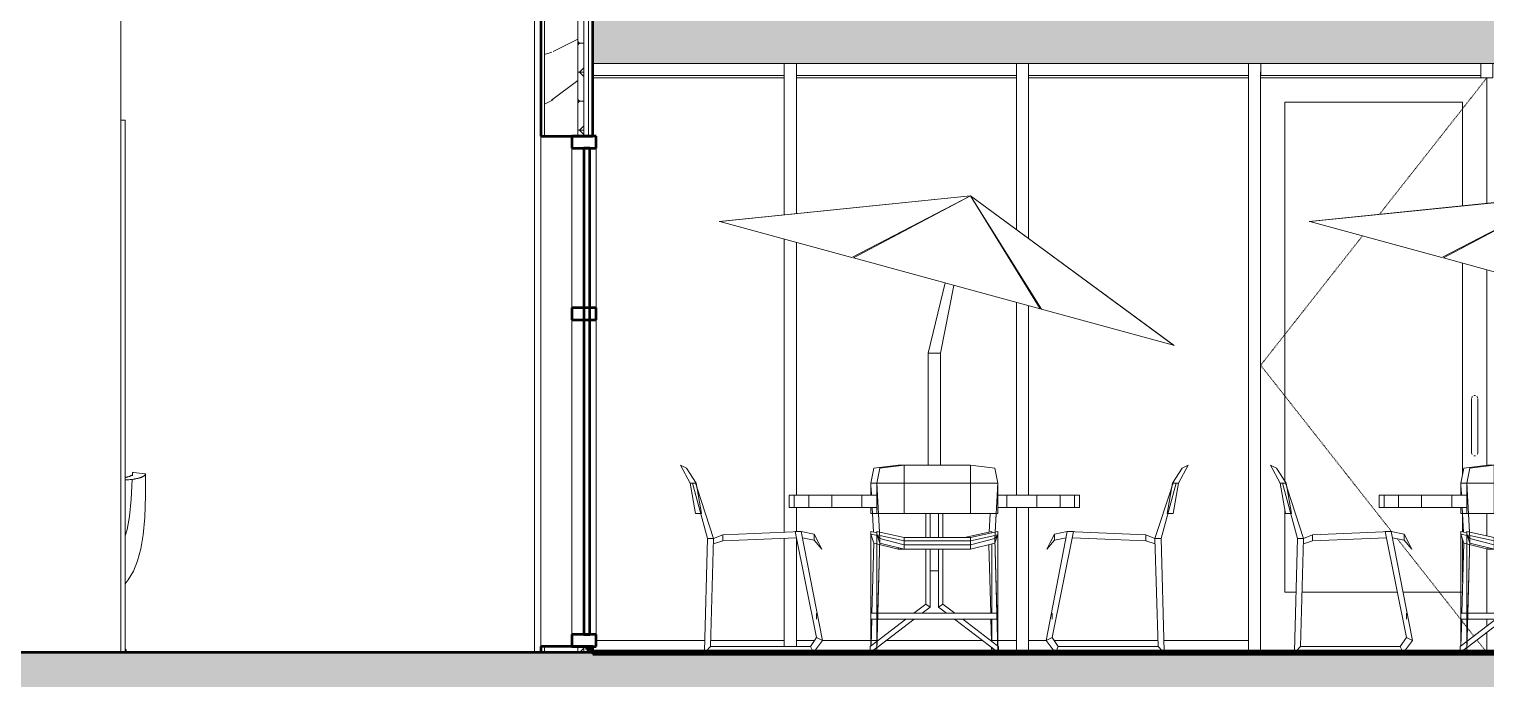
# Model space of a CAD drawing. Header units: inches. Extents: x -4169 to 885, y -251 to 585.
# Drawn here: x -3493.1 to -3252.2, y -4.3 to 103.1 of the extents above; entities that cross this region are included whole.
import ezdxf

# ---------------------------------------------------------------- set-up
doc = ezdxf.new("R2010")
doc.units = ezdxf.units.IN
doc.header["$MEASUREMENT"] = 0
for name, pattern in [('Aligning Line 1_8_', [0.25, 0.125, -0.125]), ('Dash 1_16_', [0.125, 0.0625, -0.0625]), ('Grid Line 1_2_', [0.875, 0.5, -0.125, 0.125, -0.125])]:
    doc.linetypes.add(name, pattern=pattern)
for name, color, linetype, lineweight in [('0-1', 7, 'Continuous', 5), ('0-4', 10, 'Continuous', 13), ('A-DOOR', 31, 'Continuous', 13), ('A-DOOR-3', 31, 'Continuous', 9), ('A-DOOR-4', 31, 'Dash 1_16_', 9), ('A-DOOR-FRAM', 31, 'Continuous', 9), ('A-DOOR-FRAM-1', 7, 'Continuous', 9), ('A-FLOR-1', 192, 'Continuous', 50), ('A-FLOR-LEVL-1', 51, 'Grid Line 1_2_', 9), ('A-FLOR-PATT-1', 8, 'Continuous', 9), ('A-GENM', 5, 'Continuous', 9), ('A-GENM-2', 5, 'Continuous', 50), ('A-GLAZ-CURT', 52, 'Continuous', 9), ('A-GLAZ-CWMG', 51, 'Continuous', 9), ('A-GLAZ-CWMG-1', 7, 'Continuous', 9), ('A-WALL', 113, 'Continuous', 13), ('A-WALL-2', 113, 'Continuous', 50), ('A-WALL-PATT-3', 111, 'Continuous', 9), ('G-ANNO-SYMB', 111, 'Aligning Line 1_8_', 9), ('G-ANNO-SYMB-1', 147, 'Aligning Line 1_8_', 9), ('G-IMPT', 8, 'Continuous', 9), ('I-FURN-1', 7, 'Continuous', 9), ('I-WALL-1', 10, 'Continuous', 13), ('L-SITE', 91, 'Continuous', 9)]:
    doc.layers.add(name, color=color, linetype=linetype, lineweight=lineweight)

# ---------------------------------------------------------------- blocks, each defined once
blk = doc.blocks.new('CTR - 2nd Phase_rvt-1-BUILDING ELEVATION - COURTYARD - LOOKING EAST')
at = {"layer": 'A-FLOR-LEVL-1'}
blk.add_line((-4168.71, 0), (-1856.66, 0), dxfattribs=at)
blk = doc.blocks.new('CTR  - Topography_rvt-1-BUILDING ELEVATION - COURTYARD - LOOKING EAST')
at = {"layer": 'A-FLOR-LEVL-1'}
blk.add_line((-4168.71, 0), (-1856.66, 0), dxfattribs=at)
at = {"layer": 'G-ANNO-SYMB-1'}
blk.add_line((-1953.33, 0), (-4072.02, 0), dxfattribs=at)
blk = doc.blocks.new('Seating-Lounge_Chair-Teknion-BBMC_Metropolitan-R2013 - Lounge Chair-1793153-BUILDING ELEVATION - COURTYARD - LOOKING EAST')
at = {"layer": 'I-FURN-1'}
for p, q in [((-3473.9, 29.53), (-3475.88, 29.79)), ((-3477.12, 0.12), (-3477.22, 0.12))]:
    blk.add_line(p, q, dxfattribs=at)
at = {"layer": 'I-FURN-1', "flags": 128}
for points in [[(-3477.22, 11.37), (-3476.72, 12), (-3475.87, 13.47), (-3475.18, 15.16), (-3474.64, 17.15), (-3474.24, 19.46), (-3473.98, 22.31), (-3473.87, 25.97), (-3473.89, 29.52)], [(-3476.05, 29.2), (-3476.04, 29.29), (-3476.04, 29.68)], [(-3477.22, 19.32), (-3476.91, 20.37), (-3476.52, 22.48), (-3476.23, 25.38), (-3476.07, 28.63)], [(-3477.12, 0.12), (-3477.12, 0.3), (-3477.12, 0.48)], [(-3477.1, 0.48), (-3477.09, 0.3), (-3477.09, 0.12)]]:
    blk.add_lwpolyline(points, dxfattribs=at)
at = {"layer": 'I-FURN-1'}
for points, knots in [([(-3477.22, 28.53), (-3477.15, 28.54), (-3476.95, 28.55), (-3476.62, 28.57), (-3476.24, 28.61), (-3475.94, 28.65), (-3475.71, 28.68), (-3475.54, 28.71), (-3475.37, 28.75), (-3475.21, 28.78), (-3475.05, 28.82), (-3474.9, 28.86), (-3474.75, 28.91), (-3474.61, 28.95), (-3474.48, 29), (-3474.36, 29.05), (-3474.26, 29.11), (-3474.15, 29.18), (-3474.08, 29.24), (-3474.04, 29.28)], [0.1209636, 0.1209636, 0.1209636, 0.1209636, 0.1666667, 0.25, 0.3333333, 0.4166667, 0.4583333, 0.5, 0.5416667, 0.5833333, 0.625, 0.6666667, 0.7083333, 0.75, 0.7916667, 0.8333333, 0.875, 0.9166667, 1, 1, 1, 1]), ([(-3476.03, 29.55), (-3476.02, 29.51), (-3476.03, 29.44), (-3476.09, 29.35), (-3476.2, 29.27), (-3476.32, 29.21), (-3476.42, 29.17), (-3476.53, 29.12), (-3476.65, 29.09), (-3476.79, 29.05), (-3476.92, 29.02), (-3477.06, 28.98), (-3477.16, 28.96), (-3477.21, 28.95)], [0, 0, 0, 0, 0.0714286, 0.1428571, 0.2142857, 0.25, 0.2857143, 0.3214286, 0.3571429, 0.3928571, 0.4285714, 0.4642857, 0.4995197, 0.4995197, 0.4995197, 0.4995197]), ([(-3475.85, 29.79), (-3475.88, 29.79), (-3475.92, 29.8), (-3475.99, 29.78), (-3476.02, 29.75), (-3476.03, 29.73)], [0.8888889, 0.8888889, 0.8888889, 0.8888889, 0.9166667, 0.9444444, 1, 1, 1, 1]), ([(-3477.12, 0.48), (-3477.12, 0.49), (-3477.13, 0.5), (-3477.13, 0.51), (-3477.14, 0.52), (-3477.15, 0.53), (-3477.15, 0.53)], [-1, -1, -1, -1, -0.666667, -0.5, -0.333333, 0, 0, 0, 0]), ([(-3477.13, 0.53), (-3477.12, 0.53), (-3477.11, 0.52), (-3477.11, 0.51), (-3477.1, 0.5), (-3477.1, 0.49), (-3477.1, 0.48)], [-1, -1, -1, -1, -0.666667, -0.5, -0.333333, 0, 0, 0, 0])]:
    blk.add_open_spline(points, degree=3, knots=knots, dxfattribs=at)
for points in [[(-3476.03, 29.73), (-3476.03, 29.7), (-3476.04, 29.63), (-3476.03, 29.57), (-3476.03, 29.55)], [(-3474.04, 29.28), (-3474.02, 29.31), (-3473.97, 29.37), (-3473.94, 29.42), (-3473.92, 29.45)], [(-3473.92, 29.45), (-3473.91, 29.48), (-3473.89, 29.51), (-3473.89, 29.53), (-3473.9, 29.53)], [(-3477.15, 0.53), (-3477.18, 0.53), (-3477.2, 0.54), (-3477.22, 0.55)], [(-3477.22, 0.55), (-3477.19, 0.54), (-3477.16, 0.54), (-3477.13, 0.53)]]:
    blk.add_open_spline(points, degree=3, dxfattribs=at)
blk = doc.blocks.new('Rectangular Mullion - 2_ x 4_ rectangular-1933859-BUILDING ELEVATION - COURTYARD - LOOKING EAST')
at = {"layer": 'A-GLAZ-CWMG-1'}
blk.add_line((-3409.52, 0), (-3409.52, 96), dxfattribs=at)
blk = doc.blocks.new('HOLLOW METAL - UNIT DOOR-1759144-BUILDING ELEVATION - COURTYARD - LOOKING EAST')
at = {"layer": 'A-DOOR-FRAM-1'}
for q in [(-3477.97, 88), (-3477.22, 0)]:
    blk.add_line((-3477.22, 88), q, dxfattribs=at)
blk = doc.blocks.new('Rectangular Mullion - 2_ x 4_ rectangular-1933891-BUILDING ELEVATION - COURTYARD - LOOKING EAST')
at = {"layer": 'A-GLAZ-CWMG-1'}
blk.add_line((-3409.52, 96), (-3409.52, 106.13), dxfattribs=at)
blk = doc.blocks.new('CTR - 1st Phase - Common Walls_rvt-1-BUILDING ELEVATION - COURTYARD - LOOKING EAST')
at = {"layer": 'A-FLOR-LEVL-1'}
blk.add_line((-4168.71, 0), (-1856.66, 0), dxfattribs=at)
at = {"layer": 'G-ANNO-SYMB-1'}
blk.add_line((-1953.33, 0), (-4072.02, 0), dxfattribs=at)
at = {"layer": 'I-WALL-1'}
blk.add_line((-3477.97, 106.12), (-3477.97, 0), dxfattribs=at)
at = {"layer": '0-4'}
for name in ['Rectangular Mullion - 2_ x 4_ rectangular-1933891-BUILDING ELEVATION - COURTYARD - LOOKING EAST', 'Rectangular Mullion - 2_ x 4_ rectangular-1933859-BUILDING ELEVATION - COURTYARD - LOOKING EAST', 'HOLLOW METAL - UNIT DOOR-1759144-BUILDING ELEVATION - COURTYARD - LOOKING EAST', 'Seating-Lounge_Chair-Teknion-BBMC_Metropolitan-R2013 - Lounge Chair-1793153-BUILDING ELEVATION - COURTYARD - LOOKING EAST']:
    blk.add_blockref(name, (0, 0), dxfattribs=at)
blk = doc.blocks.new('Outdoor Table01 - 02ZUTB01_dwg-1294291-BUILDING ELEVATION - COURTYARD - LOOKING EAST')
at = {"layer": 'G-IMPT'}
for p, q in [((-3049.21, 75.5), (-3090.78, 71.29)), ((-3049.21, 75.5), (-3090.78, 71.29)), ((-3049.21, 75.5), (-3090.67, 71.26)), ((-3049.21, 75.5), (-3068.84, 65.31)), ((-3068.59, 65.24), (-3049.21, 75.5)), ((-3049.21, 75.5), (-3037.72, 56.82)), ((-3049.21, 75.5), (-3015.53, 50.77)), ((-3049.21, 75.5), (-3015.53, 50.77)), ((-3049.21, 75.5), (-3037.46, 56.75)), ((-3049.21, 75.5), (-3015.63, 50.8)), ((-3090.67, 71.26), (-3068.84, 65.31)), ((-3068.59, 65.24), (-3037.72, 56.82)), ((-3056.21, 49.5), (-3053.42, 61.1)), ((-3054.21, 49.5), (-3051.97, 60.7)), ((-3037.46, 56.75), (-3015.63, 50.8)), ((-3056.21, 31), (-3056.21, 49.5)), ((-3056.21, 49.5), (-3054.21, 49.5)), ((-3054.21, 31), (-3054.21, 49.5)), ((-3097.19, 31), (-3096.19, 30.5)), ((-3097.19, 31), (-3095.58, 28)), ((-3094.58, 28), (-3096.19, 30.5)), ((-3065.21, 30.5), (-3065.71, 28)), ((-3061.21, 31), (-3065.21, 30.5)), ((-3064.21, 30.5), (-3064.71, 28)), ((-3060.21, 31), (-3064.21, 30.5)), ((-3060.21, 31), (-3061.21, 31)), ((-3061.21, 31), (-3061.21, 30.87)), ((-3060.21, 31), (-3049.21, 31)), ((-3060.21, 31), (-3060.21, 28)), ((-3049.21, 31), (-3045.21, 30.5)), ((-3049.21, 31), (-3049.21, 28)), ((-3044.71, 28), (-3045.21, 30.5)), ((-3014.22, 30.5), (-3015.84, 28)), ((-3013.22, 31), (-3014.84, 28)), ((-3014.22, 30.5), (-3013.22, 31)), ((-3095.58, 28), (-3094.71, 23)), ((-3095.58, 28), (-3095.21, 28)), ((-3094.71, 28), (-3095.21, 28)), ((-3095.21, 28), (-3092.71, 18.83)), ((-3094.45, 27.21), (-3094.71, 28)), ((-3094.71, 28), (-3094.58, 28)), ((-3094.58, 28), (-3093.71, 23)), ((-3091.71, 18.83), (-3094.43, 27.15)), ((-3065.71, 28), (-3065.71, 26)), ((-3064.71, 28), (-3065.71, 28)), ((-3065.6, 26), (-3065.66, 27.21)), ((-3064.21, 18.83), (-3064.71, 28)), ((-3064.66, 27.21), (-3064.71, 28)), ((-3064.71, 28), (-3064.71, 23)), ((-3060.21, 28), (-3064.71, 28)), ((-3060.21, 28), (-3049.21, 28)), ((-3060.21, 28), (-3060.21, 23)), ((-3049.21, 28), (-3044.71, 28)), ((-3049.21, 28), (-3049.21, 23)), ((-3044.71, 28), (-3045.21, 18.83)), ((-3044.71, 28), (-3044.75, 27.21)), ((-3044.71, 28), (-3044.71, 23)), ((-3018.71, 18.83), (-3015.99, 27.15)), ((-3017.71, 18.83), (-3015.21, 28)), ((-3015.84, 28), (-3016.71, 23)), ((-3015.96, 27.21), (-3015.71, 28)), ((-3015.71, 28), (-3015.84, 28)), ((-3015.71, 28), (-3015.21, 28)), ((-3014.84, 28), (-3015.71, 23)), ((-3014.84, 28), (-3015.21, 28)), ((-3078.39, 26), (-3079.21, 26)), ((-3079.21, 24), (-3079.21, 26)), ((-3075.99, 26), (-3078.39, 26)), ((-3078.39, 24), (-3078.39, 26)), ((-3072.18, 26), (-3075.99, 26)), ((-3075.99, 24), (-3075.99, 26)), ((-3067.21, 26), (-3072.18, 26)), ((-3072.18, 24), (-3072.18, 26)), ((-3064.71, 26), (-3067.21, 26)), ((-3067.21, 24), (-3067.21, 26)), ((-3043.21, 26), (-3044.71, 26)), ((-3038.24, 26), (-3043.21, 26)), ((-3043.21, 24), (-3043.21, 26)), ((-3034.42, 26), (-3038.24, 26)), ((-3038.24, 24), (-3038.24, 26)), ((-3032.03, 26), (-3034.42, 26)), ((-3034.42, 24), (-3034.42, 26)), ((-3031.21, 26), (-3032.03, 26)), ((-3032.03, 24), (-3032.03, 26)), ((-3031.21, 24), (-3031.21, 26)), ((-3093.84, 23), (-3094.71, 23)), ((-3093.71, 23), (-3093.77, 23)), ((-3078.39, 24), (-3079.21, 24)), ((-3075.99, 24), (-3078.39, 24)), ((-3072.18, 24), (-3075.99, 24)), ((-3067.21, 24), (-3072.18, 24)), ((-3064.71, 24), (-3067.21, 24)), ((-3065.71, 24), (-3065.71, 23)), ((-3065.71, 23), (-3064.71, 23)), ((-3065.27, 19.9), (-3065.49, 24)), ((-3065.43, 23), (-3065.27, 19.9)), ((-3060.21, 23), (-3064.71, 23)), ((-3064.21, 18.83), (-3064.43, 23)), ((-3049.21, 23), (-3060.21, 23)), ((-3056.62, 23), (-3056.62, 19)), ((-3055.91, 23), (-3055.91, 19)), ((-3054.5, 19), (-3054.5, 23)), ((-3053.79, 19), (-3053.79, 23)), ((-3044.71, 23), (-3049.21, 23)), ((-3046.15, 19.9), (-3045.98, 23)), ((-3046.15, 19.9), (-3045.98, 23)), ((-3044.98, 23), (-3045.21, 18.83)), ((-3043.21, 24), (-3044.71, 24)), ((-3038.24, 24), (-3043.21, 24)), ((-3034.42, 24), (-3038.24, 24)), ((-3032.03, 24), (-3034.42, 24)), ((-3031.21, 24), (-3032.03, 24)), ((-3016.65, 23), (-3016.71, 23)), ((-3015.71, 23), (-3016.57, 23)), ((-3090.21, 19.48), (-3091.71, 18.83)), ((-3077.21, 20), (-3090.21, 19.48)), ((-3090.21, 19.48), (-3090.21, 18.48)), ((-3074.71, 2.5), (-3078.21, 20)), ((-3077.21, 20), (-3078.21, 20)), ((-3073.71, 2), (-3077.21, 20)), ((-3075.08, 19.59), (-3077.21, 20)), ((-3075.08, 19.59), (-3074.29, 18.07)), ((-3075.08, 19.59), (-3075.08, 18.59)), ((-3065.71, 19.59), (-3065.71, 20)), ((-3065.71, 20), (-3064.71, 19.78)), ((-3065.71, 6.5), (-3065.71, 19.59)), ((-3065.71, 2), (-3065.71, 19.59)), ((-3065.71, 19.59), (-3065.21, 18.07)), ((-3065.71, 19.59), (-3065.71, 19.48)), ((-3065.71, 19.59), (-3064.63, 19.35)), ((-3065.71, 19.48), (-3065.65, 19.4)), ((-3064.71, 20), (-3064.71, 19.48)), ((-3060.21, 19), (-3064.71, 20)), ((-3064.71, 19.48), (-3064.71, 6.5)), ((-3064.71, 2.5), (-3064.71, 19.48)), ((-3064.71, 19.48), (-3064.21, 18.83)), ((-3060.21, 18.48), (-3064.71, 19.48)), ((-3064.21, 18.07), (-3064.65, 19.4)), ((-3050.21, 19), (-3045.71, 20)), ((-3044.71, 20), (-3049.21, 19)), ((-3044.71, 19.48), (-3049.21, 18.48)), ((-3045.71, 19.78), (-3045.71, 20)), ((-3044.71, 19.48), (-3045.21, 18.83)), ((-3044.77, 19.4), (-3045.21, 18.07)), ((-3044.71, 20), (-3044.71, 19.48)), ((-3044.71, 2.5), (-3044.71, 19.48)), ((-3044.71, 6.5), (-3044.71, 19.48)), ((-3033.21, 20), (-3036.71, 2)), ((-3036.12, 18.07), (-3035.34, 19.59)), ((-3035.71, 2.5), (-3032.21, 20)), ((-3035.34, 19.59), (-3033.21, 20)), ((-3035.34, 18.59), (-3035.34, 19.59)), ((-3033.21, 20), (-3032.21, 20)), ((-3033.21, 20), (-3020.21, 19.48)), ((-3020.21, 19.48), (-3018.71, 18.83)), ((-3020.21, 18.48), (-3020.21, 19.48)), ((-3092.71, 18.83), (-3093.2, 0.25)), ((-3091.71, 18.83), (-3092.71, 18.83)), ((-3091.71, 18.83), (-3092.21, 1)), ((-3090.21, 18.48), (-3091.73, 17.98)), ((-3078, 18.97), (-3090.21, 18.48)), ((-3075.08, 18.59), (-3077.01, 18.96)), ((-3075.08, 18.59), (-3073.79, 17.07)), ((-3074.29, 18.07), (-3073.79, 17.07)), ((-3065.23, 18.13), (-3065.55, 6.49)), ((-3065.23, 18.13), (-3065.55, 6.49)), ((-3065.23, 18.12), (-3065.54, 6.49)), ((-3065.21, 18.07), (-3061.21, 17.07)), ((-3064.71, 1), (-3064.21, 18.83)), ((-3064.7, 0.25), (-3064.21, 18.83)), ((-3060.21, 17.83), (-3064.21, 18.83)), ((-3060.21, 17.07), (-3064.21, 18.07)), ((-3061.21, 17.32), (-3061.21, 17.07)), ((-3061.21, 17.07), (-3060.21, 17.07)), ((-3049.21, 19), (-3060.21, 19)), ((-3060.21, 18.48), (-3060.21, 19)), ((-3049.21, 18.48), (-3060.21, 18.48)), ((-3060.21, 17.83), (-3060.21, 18.48)), ((-3049.21, 17.83), (-3060.21, 17.83)), ((-3060.21, 17.83), (-3060.21, 17.07)), ((-3049.21, 17.07), (-3060.21, 17.07)), ((-3056.62, 17.07), (-3056.62, 8)), ((-3055.91, 17.07), (-3055.91, 7.5)), ((-3054.5, 7.5), (-3054.5, 17.07)), ((-3053.79, 8), (-3053.79, 17.07)), ((-3049.21, 19), (-3049.21, 18.48)), ((-3045.21, 18.83), (-3049.21, 17.83)), ((-3049.21, 18.48), (-3049.21, 17.83)), ((-3045.21, 18.07), (-3049.21, 17.07)), ((-3049.21, 17.83), (-3049.21, 17.07)), ((-3045.86, 6.5), (-3046.18, 17.82)), ((-3045.88, 6.5), (-3046.18, 17.82)), ((-3045.86, 6.5), (-3046.18, 17.82)), ((-3045.71, 6.5), (-3045.71, 17.94)), ((-3045.71, 6.5), (-3045.71, 17.94)), ((-3045.21, 18.83), (-3044.71, 0.25)), ((-3045.21, 18.83), (-3044.71, 1)), ((-3035.34, 18.59), (-3036.62, 17.07)), ((-3036.62, 17.07), (-3036.12, 18.07)), ((-3033.41, 18.96), (-3035.34, 18.59)), ((-3020.21, 18.48), (-3032.41, 18.97)), ((-3018.68, 17.98), (-3020.21, 18.48)), ((-3018.21, 1), (-3018.71, 18.83)), ((-3017.71, 18.83), (-3018.71, 18.83)), ((-3017.21, 0.25), (-3017.71, 18.83)), ((-3055.91, 13.5), (-3054.5, 13.5)), ((-3056.62, 8), (-3058.59, 6.5)), ((-3055.91, 7.5), (-3057.23, 6.5)), ((-3055.91, 7.5), (-3056.62, 8)), ((-3053.79, 8), (-3054.5, 7.5)), ((-3054.5, 7.5), (-3053.18, 6.5)), ((-3053.79, 8), (-3051.82, 6.5)), ((-3074.71, 6.5), (-3074.71, 5.5)), ((-3064.71, 6.5), (-3065.71, 6.5)), ((-3065.71, 6.5), (-3065.71, 5.5)), ((-3064.71, 5.5), (-3065.71, 5.5)), ((-3065.58, 5.5), (-3065.71, 1.08)), ((-3065.71, 2.5), (-3065.71, 5.5)), ((-3065.58, 5.5), (-3065.71, 1.08)), ((-3065.56, 5.5), (-3065.68, 1.1)), ((-3064.71, 6.5), (-3064.71, 5.5)), ((-3064.71, 6.5), (-3064.55, 6.5)), ((-3064.71, 5.5), (-3064.58, 5.5)), ((-3064.71, 5.5), (-3064.71, 2)), ((-3058.55, 5.5), (-3064.68, 0.86)), ((-3059.9, 5.5), (-3064.66, 1.88)), ((-3064.56, 5.5), (-3044.85, 5.5)), ((-3064.53, 6.5), (-3044.88, 6.5)), ((-3051.86, 5.5), (-3044.93, 0.25)), ((-3050.51, 5.5), (-3044.74, 1.1)), ((-3045.76, 1.88), (-3045.85, 5.5)), ((-3045.73, 1.86), (-3045.83, 5.5)), ((-3045.73, 1.86), (-3045.83, 5.5)), ((-3045.71, 2), (-3045.71, 5.5)), ((-3045.71, 2.5), (-3045.71, 5.5)), ((-3044.86, 6.5), (-3044.71, 6.5)), ((-3044.83, 5.5), (-3044.71, 5.5)), ((-3044.71, 6.5), (-3044.71, 5.5)), ((-3044.71, 2), (-3044.71, 5.5)), ((-3035.71, 5.5), (-3035.71, 6.5)), ((-3075.71, 1), (-3074.71, 2.5)), ((-3074.71, 2.5), (-3073.71, 2)), ((-3065.71, 1.08), (-3065.71, 2.5)), ((-3065.71, 2.5), (-3065.71, 2)), ((-3064.71, 2.5), (-3064.71, 1)), ((-3064.71, 2), (-3064.71, 2.5)), ((-3045.71, 2.5), (-3045.71, 1.84)), ((-3045.71, 2), (-3045.71, 2.5)), ((-3044.71, 1), (-3044.71, 2.5)), ((-3044.71, 2.5), (-3044.71, 2)), ((-3036.71, 2), (-3035.71, 2.5)), ((-3035.71, 2.5), (-3034.71, 1)), ((-3092.96, 0.25), (-3092.21, 1)), ((-3092.21, 1), (-3075.71, 1)), ((-3075.71, 1), (-3075.33, 0.25)), ((-3075.02, 0.25), (-3073.71, 2)), ((-3064.68, 1.86), (-3065.81, 1)), ((-3065.81, 1), (-3065.81, 0.25)), ((-3065.71, 1.08), (-3065.71, 2)), ((-3064.71, 0.84), (-3065.48, 0.25)), ((-3064.71, 2), (-3064.71, 1)), ((-3064.71, 1), (-3064.71, 0.25)), ((-3045.71, 0.25), (-3045.73, 0.86)), ((-3045.71, 2), (-3045.71, 1.84)), ((-3045.71, 0.84), (-3045.71, 0.25)), ((-3045.71, 0.84), (-3045.71, 0.25)), ((-3045.71, 0.84), (-3045.71, 0.25)), ((-3044.71, 1), (-3044.71, 2)), ((-3044.71, 1.08), (-3044.6, 1)), ((-3044.71, 0.25), (-3044.71, 1)), ((-3044.6, 1), (-3044.6, 0.25)), ((-3036.71, 2), (-3035.39, 0.25)), ((-3034.71, 1), (-3035.08, 0.25)), ((-3034.71, 1), (-3018.21, 1)), ((-3018.21, 1), (-3017.46, 0.25))]:
    blk.add_line(p, q, dxfattribs=at)
blk = doc.blocks.new('Outdoor Table01 - Outdoor Table01-1899970-BUILDING ELEVATION - COURTYARD - LOOKING EAST')
blk.add_blockref('Outdoor Table01 - 02ZUTB01_dwg-1294291-BUILDING ELEVATION - COURTYARD - LOOKING EAST', (0, 0))
blk = doc.blocks.new('System Panel - Glazed-1960073-BUILDING ELEVATION - COURTYARD - LOOKING EAST')
at = {"layer": 'A-GLAZ-CURT'}
blk.add_line((-3368.21, 95), (-3399.86, 95), dxfattribs=at)
blk = doc.blocks.new('System Panel - Glazed-1960064-BUILDING ELEVATION - COURTYARD - LOOKING EAST')
at = {"layer": 'A-GLAZ-CURT'}
blk.add_line((-3329.81, 95), (-3366.21, 95), dxfattribs=at)
blk = doc.blocks.new('Rectangular Mullion - 2_ x 4_ rectangular-1900516-BUILDING ELEVATION - COURTYARD - LOOKING EAST')
at = {"layer": 'A-GLAZ-CWMG'}
for p, q in [((-3368.21, 97.38), (-3399.86, 97.38)), ((-3368.21, 97.38), (-3368.21, 95.38)), ((-3399.86, 95.38), (-3368.21, 95.38))]:
    blk.add_line(p, q, dxfattribs=at)
blk = doc.blocks.new('Rectangular Mullion - 2_ x 4_ rectangular-1900519-BUILDING ELEVATION - COURTYARD - LOOKING EAST')
at = {"layer": 'A-GLAZ-CWMG'}
for p, q in [((-3366.21, 95.38), (-3366.21, 97.38)), ((-3329.81, 97.38), (-3366.21, 97.38)), ((-3329.81, 97.38), (-3329.81, 95.38)), ((-3366.21, 95.38), (-3329.81, 95.38))]:
    blk.add_line(p, q, dxfattribs=at)
blk = doc.blocks.new('Rectangular Mullion - 2_ x 4_ rectangular-1900521-BUILDING ELEVATION - COURTYARD - LOOKING EAST')
at = {"layer": 'A-GLAZ-CWMG'}
for p, q in [((-3381.34, 2), (-3399.36, 2)), ((-3368.21, 2), (-3380.37, 2)), ((-3368.21, 2), (-3368.21, 1))]:
    blk.add_line(p, q, dxfattribs=at)
blk = doc.blocks.new('Rectangular Mullion - 2_ x 4_ rectangular-1900522-BUILDING ELEVATION - COURTYARD - LOOKING EAST')
at = {"layer": 'A-GLAZ-CWMG'}
for p, q in [((-3366.21, 1), (-3366.21, 2)), ((-3363.23, 2), (-3366.21, 2)), ((-3353.87, 2), (-3361.9, 2)), ((-3352.87, 2), (-3353.84, 2)), ((-3352.69, 2), (-3352.84, 2)), ((-3335.43, 2), (-3351.36, 2)), ((-3333.95, 2), (-3334.1, 2)), ((-3332.95, 2), (-3333.92, 2)), ((-3329.81, 2), (-3332.92, 2)), ((-3329.81, 2), (-3329.81, 0.25))]:
    blk.add_line(p, q, dxfattribs=at)
blk = doc.blocks.new('Rectangular Mullion - 2_ x 4_ rectangular-V24-BUILDING ELEVATION - COURTYARD - LOOKING EAST')
at = {"layer": 'A-GLAZ-CWMG'}
for p, q in [((-3327.81, 0.25), (-3327.81, 2)), ((-3324.9, 2), (-3327.81, 2)), ((-3306.42, 2), (-3323.56, 2)), ((-3291.41, 2), (-3305.45, 2)), ((-3291.41, 2), (-3291.41, 0.25))]:
    blk.add_line(p, q, dxfattribs=at)
blk = doc.blocks.new('Rectangular Mullion - 2_ x 4_ rectangular-1960055-BUILDING ELEVATION - COURTYARD - LOOKING EAST')
at = {"layer": 'A-GLAZ-CWMG'}
for p, q in [((-3368.21, 96), (-3368.21, 72.35)), ((-3366.21, 72.55), (-3366.21, 96)), ((-3368.21, 68.36), (-3368.21, 19.89)), ((-3366.21, 26), (-3366.21, 67.81)), ((-3366.21, 20), (-3366.21, 24)), ((-3368.21, 18.89), (-3368.21, 1)), ((-3366.21, 1), (-3366.21, 18.97))]:
    blk.add_line(p, q, dxfattribs=at)
blk = doc.blocks.new('Rectangular Mullion - 2_ x 4_ rectangular-V25-BUILDING ELEVATION - COURTYARD - LOOKING EAST')
at = {"layer": 'A-GLAZ-CWMG'}
for p, q in [((-3329.81, 96), (-3329.81, 69.92)), ((-3327.81, 68.45), (-3327.81, 96)), ((-3329.81, 63.39), (-3329.81, 63.17)), ((-3329.81, 57.88), (-3329.81, 26)), ((-3327.81, 59.92), (-3327.81, 60.2)), ((-3327.81, 26), (-3327.81, 57.34)), ((-3329.81, 24), (-3329.81, 0.25)), ((-3327.81, 0.25), (-3327.81, 24))]:
    blk.add_line(p, q, dxfattribs=at)
blk = doc.blocks.new('Storefront_Entry_Door-_Single_7051 - Store Front Single Door-1960074-BUILDING ELEVATION - COURTYARD - LOOKING EAST')
at = {"layer": 'A-DOOR-3'}
for p, q in [((-3254.52, 41), (-3254.52, 34)), ((-3253.52, 34), (-3253.52, 41))]:
    blk.add_line(p, q, dxfattribs=at)
at = {"layer": 'A-DOOR-3', "flags": 128}
for points in [[(-3254.52, 42), (-3254.52, 42), (-3254.52, 42), (-3254.52, 41.99), (-3254.52, 41.99), (-3254.52, 41.98), (-3254.52, 41.97), (-3254.52, 41.96), (-3254.52, 41.95), (-3254.52, 41.94), (-3254.52, 41.92), (-3254.52, 41.9), (-3254.52, 41.89), (-3254.52, 41.87), (-3254.52, 41.85), (-3254.52, 41.83), (-3254.52, 41.8), (-3254.52, 41.78), (-3254.52, 41.75), (-3254.52, 41.72), (-3254.52, 41.7), (-3254.52, 41.67), (-3254.52, 41.64), (-3254.52, 41.61), (-3254.52, 41.57), (-3254.52, 41.54), (-3254.52, 41.51), (-3254.52, 41.47), (-3254.52, 41.44), (-3254.52, 41.4), (-3254.52, 41.36), (-3254.52, 41.32), (-3254.52, 41.29), (-3254.52, 41.25), (-3254.52, 41.21), (-3254.52, 41.17), (-3254.52, 41.13), (-3254.52, 41.09), (-3254.52, 41.05), (-3254.52, 41.01), (-3254.52, 41)], [(-3253.52, 41), (-3253.52, 41.04), (-3253.52, 41.08), (-3253.52, 41.12), (-3253.52, 41.16), (-3253.52, 41.2), (-3253.52, 41.24), (-3253.52, 41.28), (-3253.52, 41.31), (-3253.52, 41.35), (-3253.52, 41.39), (-3253.52, 41.43), (-3253.52, 41.46), (-3253.52, 41.5), (-3253.52, 41.53), (-3253.52, 41.56), (-3253.52, 41.6), (-3253.52, 41.63), (-3253.52, 41.66), (-3253.52, 41.69), (-3253.52, 41.72), (-3253.52, 41.74), (-3253.52, 41.77), (-3253.52, 41.8), (-3253.52, 41.82), (-3253.52, 41.84), (-3253.52, 41.86), (-3253.52, 41.88), (-3253.52, 41.9), (-3253.52, 41.92), (-3253.52, 41.93), (-3253.52, 41.95), (-3253.52, 41.96), (-3253.52, 41.97), (-3253.52, 41.98), (-3253.52, 41.99), (-3253.52, 41.99), (-3253.52, 42), (-3253.52, 42), (-3253.52, 42)], [(-3254.52, 34), (-3254.52, 33.96), (-3254.52, 33.92), (-3254.52, 33.88), (-3254.52, 33.84), (-3254.52, 33.8), (-3254.52, 33.76), (-3254.52, 33.72), (-3254.52, 33.69), (-3254.52, 33.65), (-3254.52, 33.61), (-3254.52, 33.57), (-3254.52, 33.54), (-3254.52, 33.5), (-3254.52, 33.47), (-3254.52, 33.44), (-3254.52, 33.4), (-3254.52, 33.37), (-3254.52, 33.34), (-3254.52, 33.31), (-3254.52, 33.28), (-3254.52, 33.26), (-3254.52, 33.23), (-3254.52, 33.2), (-3254.52, 33.18), (-3254.52, 33.16), (-3254.52, 33.14), (-3254.52, 33.12), (-3254.52, 33.1), (-3254.52, 33.08), (-3254.52, 33.07), (-3254.52, 33.05), (-3254.52, 33.04), (-3254.52, 33.03), (-3254.52, 33.02), (-3254.52, 33.01), (-3254.52, 33.01), (-3254.52, 33), (-3254.52, 33), (-3254.52, 33)], [(-3253.52, 33), (-3253.52, 33), (-3253.52, 33), (-3253.52, 33.01), (-3253.52, 33.01), (-3253.52, 33.02), (-3253.52, 33.03), (-3253.52, 33.04), (-3253.52, 33.05), (-3253.52, 33.06), (-3253.52, 33.08), (-3253.52, 33.1), (-3253.52, 33.11), (-3253.52, 33.13), (-3253.52, 33.15), (-3253.52, 33.17), (-3253.52, 33.2), (-3253.52, 33.22), (-3253.52, 33.25), (-3253.52, 33.28), (-3253.52, 33.3), (-3253.52, 33.33), (-3253.52, 33.36), (-3253.52, 33.39), (-3253.52, 33.43), (-3253.52, 33.46), (-3253.52, 33.49), (-3253.52, 33.53), (-3253.52, 33.56), (-3253.52, 33.6), (-3253.52, 33.64), (-3253.52, 33.68), (-3253.52, 33.71), (-3253.52, 33.75), (-3253.52, 33.79), (-3253.52, 33.83), (-3253.52, 33.87), (-3253.52, 33.91), (-3253.52, 33.95), (-3253.52, 33.99), (-3253.52, 34)]]:
    blk.add_lwpolyline(points, dxfattribs=at)
at = {"layer": 'A-DOOR-3'}
for centre, start, end in [((-3254.02, 42), 135, 165), ((-3254.02, 42), 90, 105), ((-3254.02, 42), 75, 90), ((-3254.02, 42), 15, 45), ((-3254.02, 33), 180, 210), ((-3254.02, 33), 255, 270), ((-3254.02, 33), 270, 285), ((-3254.02, 33), 330, 0)]:
    blk.add_arc(centre, 0.5, start, end, dxfattribs=at)
at = {"layer": 'A-DOOR-4'}
for p, q in [((-3269.78, 72.44), (-3252.02, 95)), ((-3289.42, 47.5), (-3272.58, 68.89)), ((-3267.75, 19.99), (-3289.42, 47.5)), ((-3256.19, 5.31), (-3266.82, 18.81)), ((-3255.23, 4.08), (-3256.18, 5.28)), ((-3254.16, 2.72), (-3255.21, 4.05)), ((-3252.21, 0.25), (-3253.66, 2.09))]:
    blk.add_line(p, q, dxfattribs=at)
at = {"layer": 'A-DOOR-FRAM'}
for p, q in [((-3252.02, 95), (-3289.42, 95)), ((-3289.42, 95), (-3289.42, 0.25)), ((-3252.02, 74.25), (-3252.02, 95)), ((-3285.42, 91), (-3256.02, 91)), ((-3285.42, 28.36), (-3285.42, 91)), ((-3256.02, 91), (-3256.02, 73.84)), ((-3252.02, 69.04), (-3252.02, 69.17)), ((-3256.02, 67.09), (-3256.02, 66.92)), ((-3256.02, 64.37), (-3256.02, 29.49)), ((-3252.02, 30.97), (-3252.02, 63.28)), ((-3285.42, 10), (-3285.42, 23.57)), ((-3256.02, 23), (-3256.02, 19.93)), ((-3252.02, 19.27), (-3252.02, 23)), ((-3256.02, 18.68), (-3256.02, 11.65)), ((-3252.02, 6.5), (-3252.02, 17.12)), ((-3283.55, 10), (-3285.42, 10)), ((-3266.82, 10), (-3282.56, 10)), ((-3256.06, 10), (-3265.87, 10)), ((-3256.02, 11.25), (-3256.02, 10)), ((-3252.02, 4.35), (-3252.02, 5.5)), ((-3252.02, 0.25), (-3252.02, 3.34))]:
    blk.add_line(p, q, dxfattribs=at)
blk = doc.blocks.new('Rectangular Mullion - 2_ x 4_ rectangular-V27-BUILDING ELEVATION - COURTYARD - LOOKING EAST')
at = {"layer": 'A-GLAZ-CWMG'}
for p, q in [((-3291.42, 96), (-3291.42, 0.25)), ((-3289.42, 0.25), (-3289.42, 96))]:
    blk.add_line(p, q, dxfattribs=at)
blk = doc.blocks.new('Rectangular Mullion - 2_ x 4_ rectangular-1960057-BUILDING ELEVATION - COURTYARD - LOOKING EAST')
at = {"layer": 'A-GLAZ-CWMG'}
for p, q in [((-3368.21, 97.38), (-3366.21, 97.38)), ((-3368.21, 97.38), (-3368.21, 96)), ((-3366.21, 96), (-3366.21, 97.38))]:
    blk.add_line(p, q, dxfattribs=at)
blk = doc.blocks.new('Rectangular Mullion - 2_ x 4_ rectangular-1960072-BUILDING ELEVATION - COURTYARD - LOOKING EAST')
at = {"layer": 'A-GLAZ-CWMG'}
for p, q in [((-3253.02, 97.38), (-3251.02, 97.38)), ((-3253.02, 97.38), (-3253.02, 95)), ((-3251.02, 95), (-3251.02, 97.38)), ((-3251.02, 95), (-3253.02, 95))]:
    blk.add_line(p, q, dxfattribs=at)
blk = doc.blocks.new('_THE_ WINDOW _ DOOR - Window - 1st Floor-1942393-BUILDING ELEVATION - COURTYARD - LOOKING EAST')
at = {"layer": 'A-GENM'}
for p, q in [((-3403.36, 57), (-3403.36, 83.37)), ((-3399.36, 83.37), (-3399.36, 57)), ((-3403.36, 3), (-3403.36, 55)), ((-3399.36, 55), (-3399.36, 3))]:
    blk.add_line(p, q, dxfattribs=at)
at = {"layer": 'A-GENM-2'}
for p, q in [((-3403.36, 85.37), (-3403.36, 83.37)), ((-3399.36, 85.37), (-3403.36, 85.37)), ((-3399.36, 83.37), (-3399.36, 85.37)), ((-3403.36, 83.37), (-3399.36, 83.37)), ((-3400.36, 83.37), (-3401.36, 83.37)), ((-3401.36, 83.37), (-3401.36, 3)), ((-3400.36, 3), (-3400.36, 83.37)), ((-3403.36, 57), (-3403.36, 55)), ((-3399.36, 57), (-3403.36, 57)), ((-3399.36, 55), (-3399.36, 57)), ((-3403.36, 55), (-3399.36, 55)), ((-3403.36, 3), (-3403.36, 1)), ((-3399.36, 3), (-3403.36, 3)), ((-3401.36, 3), (-3400.36, 3)), ((-3399.36, 1), (-3399.36, 3)), ((-3403.36, 1), (-3399.36, 1)), ((-3400.86, 1), (-3400.86, 0.5)), ((-3399.86, 1), (-3400.86, 1)), ((-3400.86, 0.5), (-3399.86, 0.5)), ((-3399.86, 0.5), (-3399.86, 1))]:
    blk.add_line(p, q, dxfattribs=at)

msp = doc.modelspace()

# ---------------------------------------------------------------- hatches: boundary and pattern name
at = {"layer": 'A-FLOR-PATT-1'}
h = msp.add_hatch(dxfattribs=at)
h.set_pattern_fill('FP_2', color=256, style=0, pattern_type=2)
h.set_pattern_definition([(50, (0, 0), (27.5427, -2.40992), [2.88, -31.68]), (355, (0, 0), (-5.32784, 28.88427), [2.304, -25.344]), (100.451, (2.295, -0.2), (22.21532, 26.47393), [2.448, -26.924]), (46.184, (0, 7.68), (40.98187, -6.35642), [4.32, -47.52]), (96.636, (3.415, 7.15), (35.89075, 37.4062), [3.671, -40.386]), (351.184, (0, 7.68), (35.89097, 37.4062), [3.456, -38.016]), (21, (3.84, 5.76), (22.92104, -15.46073), [2.88, -31.68]), (326, (3.84, 5.76), (9.34353, 27.84574), [2.304, -25.344]), (71.451, (5.75, 4.472), (32.26477, 12.38442), [2.448, -26.924]), (37.5, (0, 0), (0.466855, 12.782707), [1.267, -23.77, 1.267, -24.461, -25.44]), (37.5, (0, 0), (0.466855, 12.782707), [-50.765, 1.267, -24.173]), (7.5, (0, 0), (10.10159, 15.14509), [1.267, -13.402, 1.267, -23.194, -9.696]), (7.5, (0, 0), (10.10159, 15.14509), [-39.13, 1.267, -8.429]), (327.5, (-8.563, 0), (20.49916, -0.86578), [1.267, -8.333, 1.267, -28.685, -39.744]), (327.5, (-8.563, 0), (20.49916, -0.86578), [-39.552, 1.267, -38.477]), (317.5, (-12.403, 0), (22.39478, 3.84429), [1.267, -11.213, 1.267, -18.624, -28.224]), (317.5, (-12.403, 0), (22.39478, 3.84429), [-32.371, 1.267, -26.957])])
h.paths.add_polyline_path([(-2847.15, -12), (-1953.33, -12), (-1953.33, 0), (-3962.72, 0), (-3962.72, -12), (-2880.26, -12)], flags=0)
h = msp.add_hatch(dxfattribs=at)
h.set_pattern_fill('FP_24', color=256, style=0, pattern_type=2)
h.set_pattern_definition([(0, (0, 0), (24, 24), [24, -24]), (0, (0, 9), (24, 24), [24, -24]), (0, (0, 18), (24, 24), [24, -24]), (90, (3, 21), (-24, 24), [24, -24]), (90, (12, 21), (-24, 24), [24, -24]), (90, (21, 21), (-24, 24), [24, -24])])
h.paths.add_polyline_path([(-3399.86, 0), (-1953.33, 0), (-1953.33, 0.25), (-3399.86, 0.25)], flags=0)
at = {"layer": 'A-WALL-PATT-3'}
h = msp.add_hatch(dxfattribs=at)
h.set_pattern_fill('FP_7', color=256, style=0, pattern_type=2)
h.set_pattern_definition([(216.87, (6.397, 15.994), (47.980943, 31.9870857), [7.997, -71.971]), (206.565, (15.994, 11.196), (-15.993714, -15.994133), [17.881, -17.881]), (198.435, (15.994, 3.199), (-31.9867405, -15.99388), [10.115, -40.461])])
h.paths.add_polyline_path([(-3407.86, 0), (-3402.36, 0), (-3402.36, 1), (-3407.86, 1), (-3407.86, 0.25)], flags=0)
h.paths.add_polyline_path([(-3403.61, 85.37), (-3402.36, 85.41), (-3402.36, 106.59), (-3402.8, 107.25), (-3406.15, 106.51), (-3407.86, 106.7), (-3407.86, 85.37), (-3405.91, 85.37)], flags=0)
h.paths.add_polyline_path([(-3407.86, 106.79), (-3403.08, 107.25), (-3407.86, 107.25)], flags=0)
h = msp.add_hatch(dxfattribs=at)
h.set_pattern_fill('FP_6', color=256, style=0, pattern_type=2)
h.set_pattern_definition([(0, (0, 0), (0, 4.798), []), (315, (0, 0), (4.7984266, 0), [6.786, -6.786]), (45, (0, 0), (4.7984266, 0), [6.786, -6.786])])
h.paths.add_polyline_path([(-3402.36, 0), (-3401.36, 0), (-3401.36, 1), (-3402.36, 1), (-3402.36, 0.25)], flags=0)
h.paths.add_polyline_path([(-3401.36, 85.37), (-3401.36, 105.75), (-3401.8, 105.75), (-3402.36, 106.59), (-3402.36, 85.37)], flags=0)
h = msp.add_hatch(dxfattribs=at)
h.set_pattern_fill('FP_27', color=256, style=0, pattern_type=2)
h.set_pattern_definition([(0, (-3404.173, 0.8), (0, 4), []), (90, (-3404.173, 0.8), (-8, 8), [4, -28]), (90, (-3388.173, 4.8), (-8, 8), [4, -28])])
h.paths.add_polyline_path([(-2574.17, 0.25), (-2345.96, 0.27), (-2345.97, 0.5), (-2351.22, 0.5), (-2351.22, 85.37), (-2313.2, 85.37), (-2313.2, 74.35), (-2312.7, 74.4), (-2312.7, 85.37), (-2274.67, 85.37), (-2274.67, 55.42), (-2268.39, 50.8), (-2274.67, 52.51), (-2274.67, 19.55), (-2272.97, 19.48), (-2271.47, 18.83), (-2268.74, 27.15), (-2268.6, 28), (-2266.98, 30.5), (-2265.98, 31), (-2267.6, 28), (-2268.47, 23), (-2269.33, 23), (-2270.47, 18.83), (-2269.97, 0.25), (-2097.82, 0.25), (-2097.82, 105.75), (-3399.86, 105.75), (-3399.86, 97.38), (-2927.36, 97.38), (-2927.36, 0.25), (-2869.92, 0.25), (-2869.42, 18.83), (-2870.56, 23), (-2871.42, 23), (-2872.29, 28), (-2873.91, 31), (-2872.91, 30.5), (-2871.29, 28), (-2871.15, 27.15), (-2868.42, 18.83), (-2868.32, 18.87), (-2868.32, 85.37), (-2830.3, 85.37), (-2830.3, 75.05), (-2829.92, 75.09), (-2829.92, 85.37), (-2791.9, 85.37), (-2791.9, 29.01), (-2790.94, 30.5), (-2789.94, 31), (-2791.55, 28), (-2791.9, 26.02), (-2791.9, 0.5), (-2793.94, 0.49), (-2793.92, 0.25), (-2574.52, 0.25)], flags=0)
h.paths.add_polyline_path([(-2288.15, 0.25), (-2288.34, 0.5), (-2297.36, 0.46), (-2297.36, 0.25), (-2288.47, 0.25)], flags=0)
h.paths.add_polyline_path([(-2851.42, 0.25), (-2842.53, 0.25), (-2842.53, 0.5), (-2851.55, 0.5), (-2851.74, 0.25)], flags=0)
h.paths.add_polyline_path([(-2300.93, 0.25), (-2298.47, 0.29), (-2298.48, 0.5), (-2312.7, 0.5), (-2312.7, 4.45), (-2313.2, 4.07), (-2313.2, 0.5), (-2317.45, 0.5), (-2317.46, 0.25), (-2308.67, 0.25)], flags=0)
h.paths.add_polyline_path([(-2298.47, 0.25), (-2297.74, 0.29), (-2298.02, 0.5), (-2298.47, 0.47), (-2298.47, 0.26)], flags=0)
h.paths.add_polyline_path([(-2318.24, 0.25), (-2317.47, 0.29), (-2317.48, 0.5), (-2317.97, 0.46), (-2318.19, 0.29)], flags=0)
h.paths.add_polyline_path([(-2327.47, 0.25), (-2318.57, 0.29), (-2318.57, 0.5), (-2327.59, 0.5), (-2327.78, 0.25)], flags=0)
h.paths.add_polyline_path([(-2841.42, 0.25), (-2841.42, 0.5), (-2841.92, 0.46), (-2842.2, 0.25), (-2841.92, 0.25)], flags=0)
h.paths.add_polyline_path([(-2832.63, 0.25), (-2822.43, 0.25), (-2822.44, 0.5), (-2829.92, 0.5), (-2829.92, 5.5), (-2830.3, 5.5), (-2830.3, 0.5), (-2841.41, 0.5), (-2841.42, 0.25), (-2840.92, 0.25)], flags=0)
h.paths.add_polyline_path([(-2821.32, 0.25), (-2812.11, 0.25), (-2812.3, 0.5), (-2821.32, 0.5), (-2821.32, 0.39)], flags=0)
h.paths.add_polyline_path([(-2822.42, 0.25), (-2821.65, 0.25), (-2821.98, 0.5), (-2822.42, 0.5), (-2822.42, 0.39)], flags=0)
h.paths.add_polyline_path([(-2480.3, 0.5), (-2480.3, 85.37), (-2442.28, 85.37), (-2442.28, 0.5), (-2478.3, 0.5)], flags=0)
h.paths.add_polyline_path([(-2174.75, 0.5), (-2176.75, 0.5), (-2176.75, 85.37), (-2138.72, 85.37), (-2138.72, 0.5), (-2165.24, 0.5)], flags=0)
h.paths.add_polyline_path([(-2573.82, 0.5), (-2599.34, 0.5), (-2599.34, 85.37), (-2561.31, 85.37), (-2561.31, 0.5)], flags=0)
h.paths.add_polyline_path([(-2628.2, 0.5), (-2637.55, 0.5), (-2637.55, 85.37), (-2599.52, 85.37), (-2599.52, 0.5), (-2618.72, 0.5)], flags=0)
h.paths.add_polyline_path([(-2271.47, 1), (-2270.97, 1), (-2271.47, 17.99), (-2272.97, 18.48), (-2274.67, 18.55), (-2274.67, 1), (-2274.1, 1)], flags=0)
h.paths.add_polyline_path([(-2868.42, 1), (-2868.32, 1), (-2868.32, 18.02), (-2868.45, 17.98), (-2868.92, 1)], flags=0)
h.paths.add_polyline_path([(-2313.2, 5.09), (-2312.7, 5.5), (-2313.2, 5.5)], flags=0)
h.paths.add_polyline_path([(-2829.92, 6.5), (-2829.92, 6.52), (-2830.3, 6.8), (-2830.27, 6.5)], flags=0)
h.paths.add_polyline_path([(-2312.7, 6.5), (-2312.7, 17.07), (-2313.2, 17.07), (-2313.16, 6.5)], flags=0)
h.paths.add_polyline_path([(-2829.92, 7.55), (-2829.92, 17.07), (-2830.3, 17.07), (-2830.27, 7.82)], flags=0)
h.paths.add_polyline_path([(-2830.22, 19), (-2829.92, 19), (-2829.92, 23), (-2830.3, 23), (-2830.3, 19)], flags=0)
h.paths.add_polyline_path([(-2312.7, 19), (-2312.7, 23), (-2313.2, 23), (-2313.2, 19.05), (-2312.97, 19)], flags=0)
h.paths.add_polyline_path([(-2830.3, 31), (-2829.92, 31), (-2829.92, 54.5), (-2830.3, 52.63), (-2830.3, 43.35)], flags=0)
h.paths.add_polyline_path([(-2312.97, 31), (-2312.97, 31), (-2312.7, 31.03), (-2312.7, 62.88), (-2313.2, 63.02), (-2313.2, 31), (-2313.02, 31)], flags=0)
h.paths.add_polyline_path([(-2830.3, 60.44), (-2830.14, 61.1), (-2830.3, 61.15)], flags=0)
h.paths.add_polyline_path([(-2313.2, 69.55), (-2312.7, 69.82), (-2312.7, 69.93), (-2313.2, 69.67)], flags=0)

# ---------------------------------------------------------------- linework, layer by layer
at = {"layer": 'A-FLOR-1'}
for p, q in [((-1953.33, 0), (-3829.32, 0)), ((-1953.33, 0.25), (-3399.86, 0.25)), ((-3399.86, 0), (-3399.86, -0.25)), ((-3399.86, -0.25), (-1953.33, -0.25))]:
    msp.add_line(p, q, dxfattribs=at)
at = {"layer": 'A-FLOR-LEVL-1'}
msp.add_line((-4167.96, 0), (-1857.41, 0), dxfattribs=at)
at = {"layer": 'A-WALL'}
for p, q in [((-3407.86, 85.37), (-3407.86, 107.25)), ((-3402.36, 85.37), (-3402.36, 108)), ((-3401.36, 85.37), (-3401.36, 108)), ((-3400.61, 85.37), (-3400.61, 108)), ((-3399.86, 97.38), (-2927.36, 97.38)), ((-3408.49, 1), (-3408.49, 85.37)), ((-3407.86, 0), (-3407.86, 1)), ((-3402.36, 0), (-3402.36, 1)), ((-3401.36, 0), (-3401.36, 1)), ((-3400.61, 0), (-3400.61, 0.5))]:
    msp.add_line(p, q, dxfattribs=at)
at = {"layer": 'A-WALL-2'}
for p, q in [((-3408.49, 106.12), (-3408.49, 85.37)), ((-3399.86, 85.37), (-3399.86, 108)), ((-3408.49, 85.37), (-3399.86, 85.37)), ((-3408.49, 1), (-3408.49, 0)), ((-3400.86, 1), (-3408.49, 1)), ((-3400.86, 0.5), (-3400.86, 1)), ((-3399.86, 0.5), (-3400.86, 0.5)), ((-3399.86, 0), (-3399.86, 0.5))]:
    msp.add_line(p, q, dxfattribs=at)
at = {"layer": 'G-ANNO-SYMB'}
msp.add_line((-1953.33, 0), (-4072.02, 0), dxfattribs=at)

# ---------------------------------------------------------------- block references
at = {"layer": '0-1'}
for name in ['CTR - 2nd Phase_rvt-1-BUILDING ELEVATION - COURTYARD - LOOKING EAST', 'CTR - 1st Phase - Common Walls_rvt-1-BUILDING ELEVATION - COURTYARD - LOOKING EAST', 'CTR  - Topography_rvt-1-BUILDING ELEVATION - COURTYARD - LOOKING EAST']:
    msp.add_blockref(name, (0, 0), dxfattribs=at)
at = {"layer": 'A-DOOR'}
msp.add_blockref('Storefront_Entry_Door-_Single_7051 - Store Front Single Door-1960074-BUILDING ELEVATION - COURTYARD - LOOKING EAST', (0, 0), dxfattribs=at)
at = {"layer": 'A-GENM'}
msp.add_blockref('_THE_ WINDOW _ DOOR - Window - 1st Floor-1942393-BUILDING ELEVATION - COURTYARD - LOOKING EAST', (0, 0), dxfattribs=at)
at = {"layer": 'A-GLAZ-CURT'}
for name, p in [('System Panel - Glazed-1960073-BUILDING ELEVATION - COURTYARD - LOOKING EAST', (0, 0)), ('System Panel - Glazed-1960064-BUILDING ELEVATION - COURTYARD - LOOKING EAST', (0, 0)), ('System Panel - Glazed-1960064-BUILDING ELEVATION - COURTYARD - LOOKING EAST', (38.4, 0))]:
    msp.add_blockref(name, p, dxfattribs=at)
at = {"layer": 'A-GLAZ-CWMG'}
for name, p in [('Rectangular Mullion - 2_ x 4_ rectangular-1900516-BUILDING ELEVATION - COURTYARD - LOOKING EAST', (0, 0)), ('Rectangular Mullion - 2_ x 4_ rectangular-1960057-BUILDING ELEVATION - COURTYARD - LOOKING EAST', (0, 0)), ('Rectangular Mullion - 2_ x 4_ rectangular-1900519-BUILDING ELEVATION - COURTYARD - LOOKING EAST', (0, 0)), ('Rectangular Mullion - 2_ x 4_ rectangular-1960057-BUILDING ELEVATION - COURTYARD - LOOKING EAST', (38.4, 0)), ('Rectangular Mullion - 2_ x 4_ rectangular-1900519-BUILDING ELEVATION - COURTYARD - LOOKING EAST', (38.4, 0)), ('Rectangular Mullion - 2_ x 4_ rectangular-1960057-BUILDING ELEVATION - COURTYARD - LOOKING EAST', (76.8, 0)), ('Rectangular Mullion - 2_ x 4_ rectangular-1900519-BUILDING ELEVATION - COURTYARD - LOOKING EAST', (76.8, 0)), ('Rectangular Mullion - 2_ x 4_ rectangular-1960072-BUILDING ELEVATION - COURTYARD - LOOKING EAST', (0, 0)), ('Rectangular Mullion - 2_ x 4_ rectangular-1960055-BUILDING ELEVATION - COURTYARD - LOOKING EAST', (0, 0)), ('Rectangular Mullion - 2_ x 4_ rectangular-V25-BUILDING ELEVATION - COURTYARD - LOOKING EAST', (0, 0)), ('Rectangular Mullion - 2_ x 4_ rectangular-V27-BUILDING ELEVATION - COURTYARD - LOOKING EAST', (0, 0)), ('Rectangular Mullion - 2_ x 4_ rectangular-1900521-BUILDING ELEVATION - COURTYARD - LOOKING EAST', (0, 0)), ('Rectangular Mullion - 2_ x 4_ rectangular-1900522-BUILDING ELEVATION - COURTYARD - LOOKING EAST', (0, 0)), ('Rectangular Mullion - 2_ x 4_ rectangular-V24-BUILDING ELEVATION - COURTYARD - LOOKING EAST', (0, 0))]:
    msp.add_blockref(name, p, dxfattribs=at)
at = {"layer": 'L-SITE'}
for p in [(-288.19, 0), (-190.61, 0)]:
    msp.add_blockref('Outdoor Table01 - Outdoor Table01-1899970-BUILDING ELEVATION - COURTYARD - LOOKING EAST', p, dxfattribs=at)

doc.saveas('drawing.dxf')
